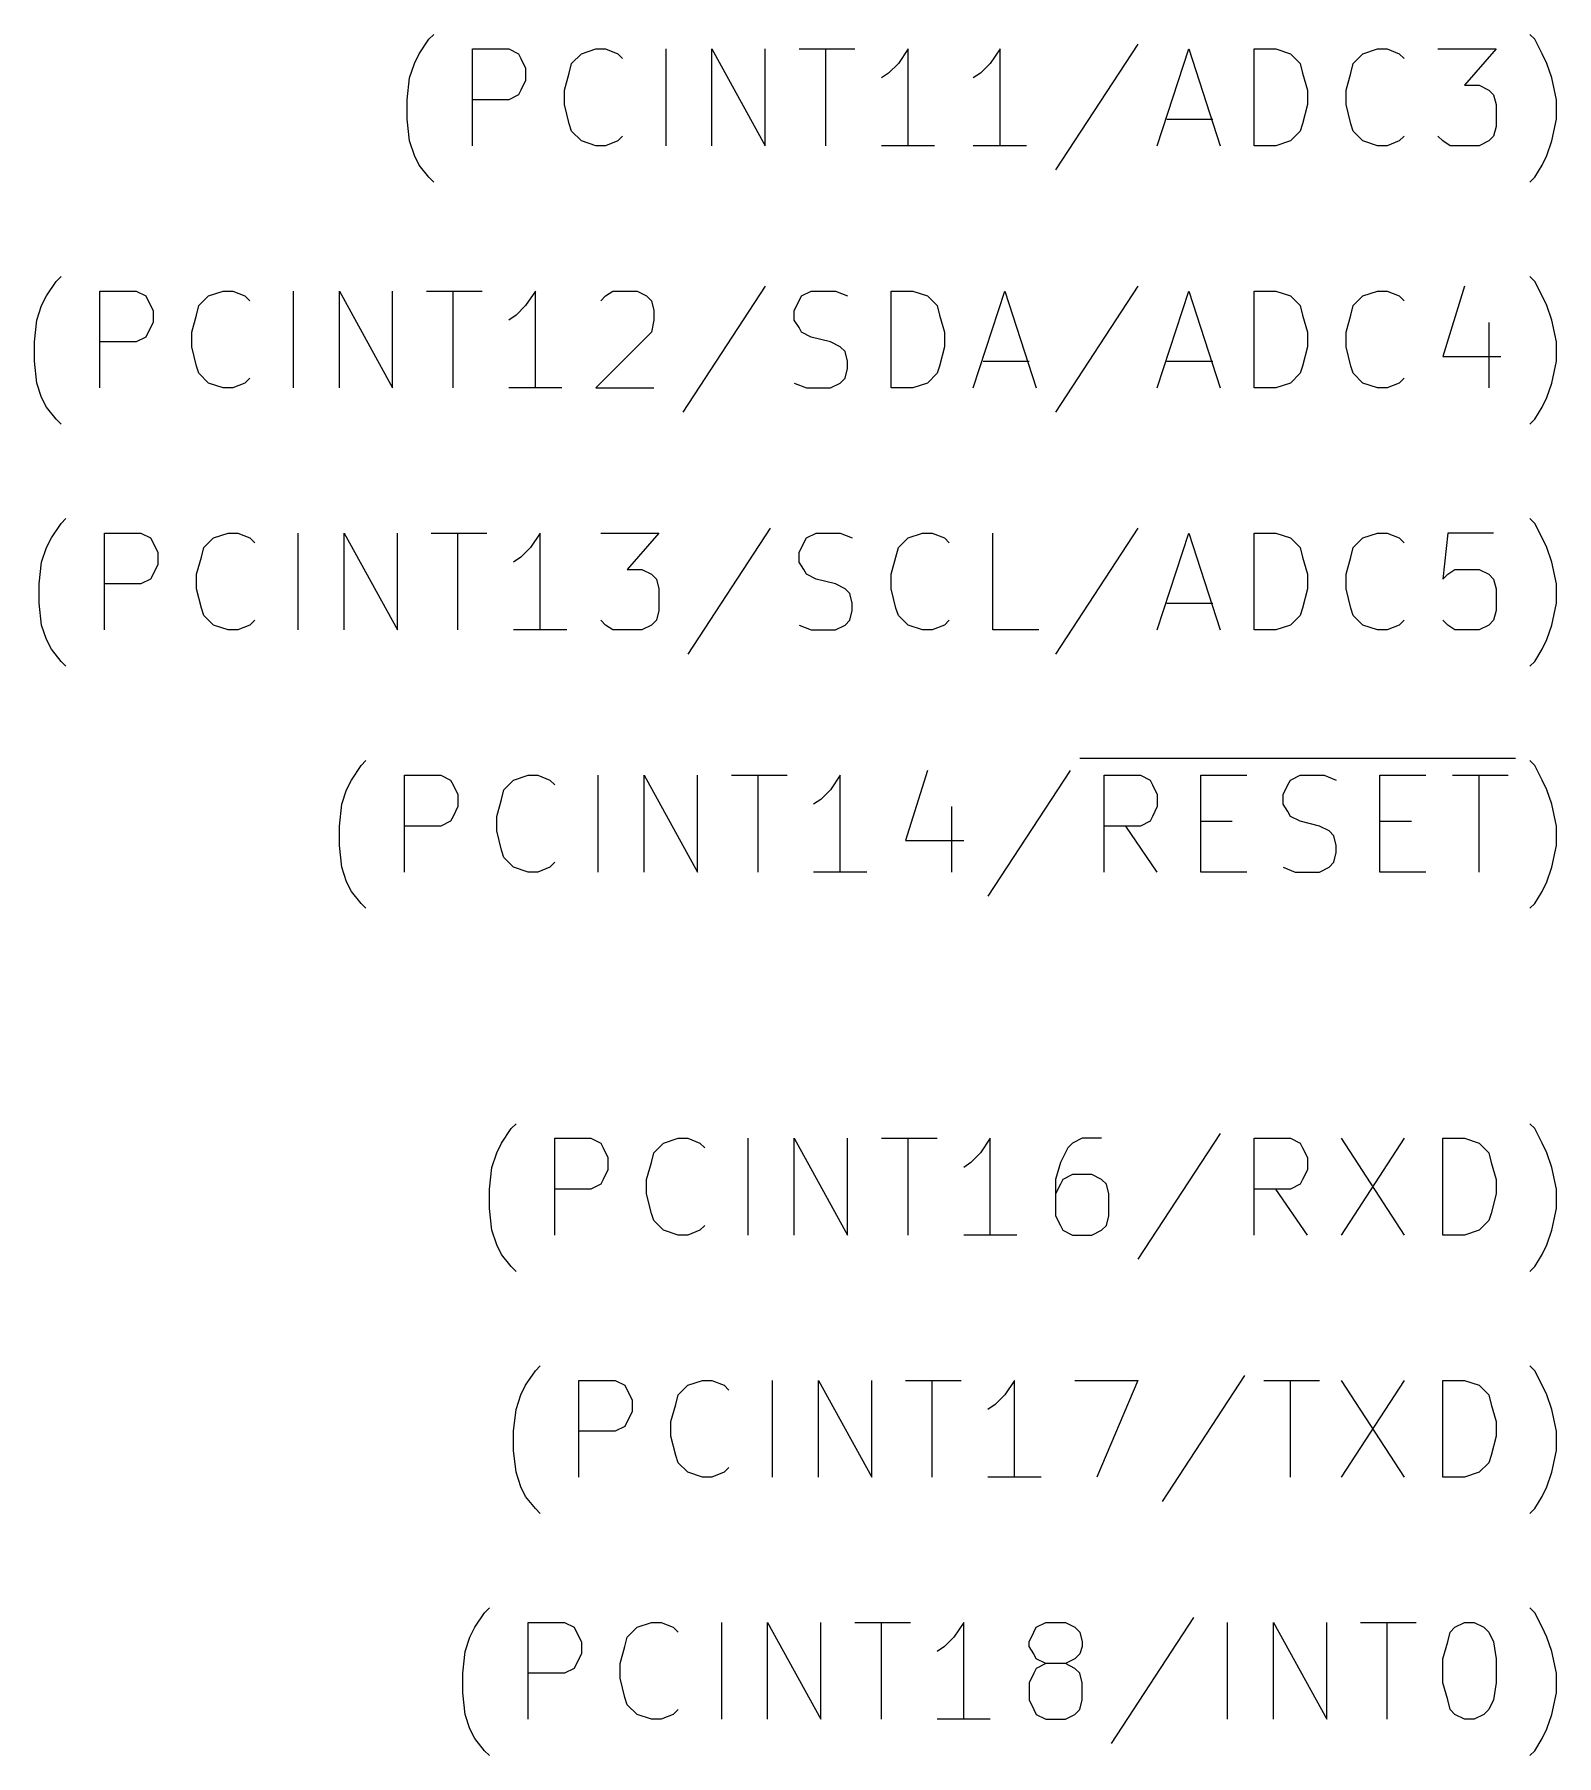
# Model space of a CAD drawing. Extents: x 10 to 287, y -200 to -10.
# Drawn here: x 102.95 to 118.92, y -108.79 to -90.73 of the extents above; entities that cross this region are included whole.
import ezdxf

# ---------------------------------------------------------------- set-up
doc = ezdxf.new("R2010")
doc.units = 0
doc.header["$MEASUREMENT"] = 0
doc.layers.add('WHITE', color=7, linetype='CONTINUOUS')

msp = doc.modelspace()

# ---------------------------------------------------------------- linework, layer by layer
at = {"layer": 'White'}
for p, q in [((106.985, -90.932), (107.086, -90.7796)), ((107.086, -90.7796), (107.137, -90.7288)), ((114.529, -90.8304), (113.665, -92.1512)), ((118.694, -90.7796), (118.643, -90.7288)), ((118.77, -90.932), (118.694, -90.7796)), ((106.934, -91.0336), (106.985, -90.932)), ((107.544, -91.8972), (107.544, -90.8812)), ((107.544, -90.8812), (107.925, -90.8812)), ((107.925, -90.8812), (108.026, -90.932)), ((108.026, -90.932), (108.052, -90.9828)), ((108.052, -90.9828), (108.102, -91.0844)), ((108.585, -91.0336), (108.687, -90.932)), ((108.687, -90.932), (108.839, -90.8812)), ((108.839, -90.8812), (108.941, -90.8812)), ((108.941, -90.8812), (109.068, -90.932)), ((109.068, -90.932), (109.118, -90.9828)), ((109.576, -91.8972), (109.576, -90.8812)), ((110.058, -91.8972), (110.058, -90.8812)), ((110.058, -90.8812), (110.617, -91.8972)), ((110.617, -91.8972), (110.617, -90.8812)), ((110.973, -90.8812), (111.557, -90.8812)), ((111.252, -91.8972), (111.252, -90.8812)), ((112.116, -90.8812), (112.014, -91.0336)), ((112.116, -91.8972), (112.116, -90.8812)), ((113.081, -90.8812), (112.979, -91.0336)), ((113.081, -91.8972), (113.081, -90.8812)), ((114.732, -91.8972), (115.062, -90.8812)), ((115.062, -90.8812), (115.392, -91.8972)), ((115.748, -91.8972), (115.748, -90.8812)), ((115.748, -90.8812), (115.976, -90.8812)), ((115.976, -90.8812), (116.129, -90.932)), ((116.129, -90.932), (116.23, -91.0336)), ((116.789, -91.0336), (116.891, -90.932)), ((116.891, -90.932), (117.043, -90.8812)), ((117.043, -90.8812), (117.145, -90.8812)), ((117.145, -90.8812), (117.272, -90.932)), ((117.272, -90.932), (117.323, -90.9828)), ((117.678, -90.8812), (118.288, -90.8812)), ((118.288, -90.8812), (117.958, -91.2622)), ((118.821, -91.0336), (118.77, -90.932)), ((106.858, -91.4146), (106.883, -91.186)), ((106.883, -91.186), (106.934, -91.0336)), ((108.102, -91.0844), (108.102, -91.2114)), ((108.509, -91.313), (108.56, -91.1352)), ((108.56, -91.1352), (108.585, -91.0336)), ((111.912, -91.1352), (111.836, -91.186)), ((112.014, -91.0336), (111.912, -91.1352)), ((112.878, -91.1352), (112.801, -91.186)), ((112.979, -91.0336), (112.878, -91.1352)), ((116.23, -91.0336), (116.256, -91.1352)), ((116.256, -91.1352), (116.307, -91.313)), ((116.713, -91.313), (116.764, -91.1352)), ((116.764, -91.1352), (116.789, -91.0336)), ((118.872, -91.186), (118.821, -91.0336)), ((118.923, -91.4146), (118.872, -91.186)), ((108.026, -91.3638), (107.925, -91.4146)), ((108.052, -91.313), (108.026, -91.3638)), ((108.102, -91.2114), (108.052, -91.313)), ((108.509, -91.4654), (108.509, -91.313)), ((116.307, -91.313), (116.307, -91.4654)), ((116.713, -91.4654), (116.713, -91.313)), ((117.958, -91.2622), (118.11, -91.2622)), ((118.11, -91.2622), (118.212, -91.313)), ((118.212, -91.313), (118.262, -91.3638)), ((118.262, -91.3638), (118.288, -91.4654)), ((106.858, -91.6178), (106.858, -91.4146)), ((107.925, -91.4146), (107.544, -91.4146)), ((108.56, -91.6686), (108.509, -91.4654)), ((116.307, -91.4654), (116.256, -91.6686)), ((116.764, -91.6686), (116.713, -91.4654)), ((118.288, -91.4654), (118.288, -91.694)), ((118.923, -91.6178), (118.923, -91.4146)), ((106.883, -91.8464), (106.858, -91.6178)), ((108.585, -91.7448), (108.56, -91.6686)), ((114.833, -91.6178), (115.316, -91.6178)), ((116.256, -91.6686), (116.23, -91.7448)), ((116.789, -91.7448), (116.764, -91.6686)), ((118.288, -91.694), (118.262, -91.7956)), ((118.872, -91.8464), (118.923, -91.6178)), ((106.934, -91.9988), (106.883, -91.8464)), ((108.687, -91.8464), (108.585, -91.7448)), ((108.839, -91.8972), (108.687, -91.8464)), ((108.941, -91.8972), (108.839, -91.8972)), ((109.068, -91.8464), (108.941, -91.8972)), ((109.118, -91.7956), (109.068, -91.8464)), ((112.395, -91.8972), (111.836, -91.8972)), ((113.36, -91.8972), (112.801, -91.8972)), ((115.976, -91.8972), (115.748, -91.8972)), ((116.129, -91.8464), (115.976, -91.8972)), ((116.23, -91.7448), (116.129, -91.8464)), ((116.891, -91.8464), (116.789, -91.7448)), ((117.043, -91.8972), (116.891, -91.8464)), ((117.145, -91.8972), (117.043, -91.8972)), ((117.272, -91.8464), (117.145, -91.8972)), ((117.323, -91.7956), (117.272, -91.8464)), ((117.729, -91.8464), (117.678, -91.7956)), ((117.805, -91.8972), (117.729, -91.8464)), ((118.11, -91.8972), (117.805, -91.8972)), ((118.212, -91.8464), (118.11, -91.8972)), ((118.262, -91.7956), (118.212, -91.8464)), ((118.821, -91.9988), (118.872, -91.8464)), ((106.985, -92.1004), (106.934, -91.9988)), ((107.086, -92.2274), (106.985, -92.1004)), ((118.694, -92.2274), (118.77, -92.1004)), ((118.77, -92.1004), (118.821, -91.9988)), ((107.137, -92.2782), (107.086, -92.2274)), ((118.643, -92.2782), (118.694, -92.2274)), ((103.073, -93.472), (103.175, -93.3196)), ((103.175, -93.3196), (103.226, -93.2688)), ((118.694, -93.3196), (118.643, -93.2688)), ((118.77, -93.472), (118.694, -93.3196)), ((103.022, -93.5736), (103.073, -93.472)), ((103.632, -94.4372), (103.632, -93.4212)), ((103.632, -93.4212), (104.013, -93.4212)), ((104.013, -93.4212), (104.115, -93.472)), ((104.115, -93.472), (104.14, -93.5228)), ((104.14, -93.5228), (104.191, -93.6244)), ((104.673, -93.5736), (104.775, -93.472)), ((104.775, -93.472), (104.927, -93.4212)), ((104.927, -93.4212), (105.029, -93.4212)), ((105.029, -93.4212), (105.156, -93.472)), ((105.156, -93.472), (105.207, -93.5228)), ((105.664, -94.4372), (105.664, -93.4212)), ((106.147, -94.4372), (106.147, -93.4212)), ((106.147, -93.4212), (106.705, -94.4372)), ((106.705, -94.4372), (106.705, -93.4212)), ((107.061, -93.4212), (107.645, -93.4212)), ((107.34, -94.4372), (107.34, -93.4212)), ((108.204, -93.4212), (108.102, -93.5736)), ((108.204, -94.4372), (108.204, -93.4212)), ((108.89, -93.5228), (108.941, -93.472)), ((108.941, -93.472), (109.017, -93.4212)), ((109.017, -93.4212), (109.271, -93.4212)), ((109.271, -93.4212), (109.372, -93.472)), ((109.372, -93.472), (109.423, -93.5228)), ((109.423, -93.5228), (109.449, -93.6244)), ((110.617, -93.3704), (109.753, -94.6912)), ((110.922, -93.6244), (110.973, -93.5228)), ((110.973, -93.5228), (110.998, -93.472)), ((110.998, -93.472), (111.1, -93.4212)), ((111.1, -93.4212), (111.354, -93.4212)), ((111.354, -93.4212), (111.481, -93.472)), ((111.938, -94.4372), (111.938, -93.4212)), ((111.938, -93.4212), (112.166, -93.4212)), ((112.166, -93.4212), (112.319, -93.472)), ((112.319, -93.472), (112.42, -93.5736)), ((112.801, -94.4372), (113.132, -93.4212)), ((113.132, -93.4212), (113.462, -94.4372)), ((114.529, -93.3704), (113.665, -94.6912)), ((114.732, -94.4372), (115.062, -93.4212)), ((115.062, -93.4212), (115.392, -94.4372)), ((115.748, -94.4372), (115.748, -93.4212)), ((115.748, -93.4212), (115.976, -93.4212)), ((115.976, -93.4212), (116.129, -93.472)), ((116.129, -93.472), (116.23, -93.5736)), ((116.789, -93.5736), (116.891, -93.472)), ((116.891, -93.472), (117.043, -93.4212)), ((117.043, -93.4212), (117.145, -93.4212)), ((117.145, -93.4212), (117.272, -93.472)), ((117.272, -93.472), (117.323, -93.5228)), ((117.958, -93.3704), (117.729, -94.107)), ((118.821, -93.5736), (118.77, -93.472)), ((102.946, -93.9546), (102.972, -93.726)), ((102.972, -93.726), (103.022, -93.5736)), ((104.191, -93.6244), (104.191, -93.7514)), ((104.597, -93.853), (104.648, -93.6752)), ((104.648, -93.6752), (104.673, -93.5736)), ((108.001, -93.6752), (107.925, -93.726)), ((108.102, -93.5736), (108.001, -93.6752)), ((109.449, -93.726), (109.423, -93.853)), ((109.449, -93.6244), (109.449, -93.726)), ((110.922, -93.726), (110.922, -93.6244)), ((110.973, -93.8022), (110.922, -93.726)), ((112.42, -93.5736), (112.446, -93.6752)), ((112.446, -93.6752), (112.497, -93.853)), ((116.23, -93.5736), (116.256, -93.6752)), ((116.256, -93.6752), (116.307, -93.853)), ((116.713, -93.853), (116.764, -93.6752)), ((116.764, -93.6752), (116.789, -93.5736)), ((118.872, -93.726), (118.821, -93.5736)), ((118.923, -93.9546), (118.872, -93.726)), ((104.115, -93.9038), (104.013, -93.9546)), ((104.14, -93.853), (104.115, -93.9038)), ((104.191, -93.7514), (104.14, -93.853)), ((104.597, -94.0054), (104.597, -93.853)), ((109.423, -93.853), (108.839, -94.4372)), ((110.998, -93.853), (110.973, -93.8022)), ((111.1, -93.9038), (110.998, -93.853)), ((111.303, -93.9546), (111.1, -93.9038)), ((112.497, -93.853), (112.497, -94.0054)), ((116.307, -93.853), (116.307, -94.0054)), ((116.713, -94.0054), (116.713, -93.853)), ((118.212, -93.7514), (118.212, -94.4372)), ((102.946, -94.1578), (102.946, -93.9546)), ((104.013, -93.9546), (103.632, -93.9546)), ((104.648, -94.2086), (104.597, -94.0054)), ((111.404, -94.0054), (111.303, -93.9546)), ((111.455, -94.0562), (111.404, -94.0054)), ((111.481, -94.1578), (111.455, -94.0562)), ((112.497, -94.0054), (112.446, -94.2086)), ((116.307, -94.0054), (116.256, -94.2086)), ((116.764, -94.2086), (116.713, -94.0054)), ((118.923, -94.1578), (118.923, -93.9546)), ((102.972, -94.3864), (102.946, -94.1578)), ((104.673, -94.2848), (104.648, -94.2086)), ((111.455, -94.3356), (111.481, -94.234)), ((111.481, -94.234), (111.481, -94.1578)), ((112.446, -94.2086), (112.42, -94.2848)), ((112.903, -94.1578), (113.386, -94.1578)), ((114.833, -94.1578), (115.316, -94.1578)), ((116.256, -94.2086), (116.23, -94.2848)), ((116.789, -94.2848), (116.764, -94.2086)), ((117.729, -94.107), (118.339, -94.107)), ((118.872, -94.3864), (118.923, -94.1578)), ((103.022, -94.5388), (102.972, -94.3864)), ((104.775, -94.3864), (104.673, -94.2848)), ((104.927, -94.4372), (104.775, -94.3864)), ((105.029, -94.4372), (104.927, -94.4372)), ((105.156, -94.3864), (105.029, -94.4372)), ((105.207, -94.3356), (105.156, -94.3864)), ((108.483, -94.4372), (107.925, -94.4372)), ((108.839, -94.4372), (109.449, -94.4372)), ((110.922, -94.3864), (111.049, -94.4372)), ((111.049, -94.4372), (111.303, -94.4372)), ((111.303, -94.4372), (111.404, -94.3864)), ((111.404, -94.3864), (111.455, -94.3356)), ((112.166, -94.4372), (111.938, -94.4372)), ((112.319, -94.3864), (112.166, -94.4372)), ((112.42, -94.2848), (112.319, -94.3864)), ((115.976, -94.4372), (115.748, -94.4372)), ((116.129, -94.3864), (115.976, -94.4372)), ((116.23, -94.2848), (116.129, -94.3864)), ((116.891, -94.3864), (116.789, -94.2848)), ((117.043, -94.4372), (116.891, -94.3864)), ((117.145, -94.4372), (117.043, -94.4372)), ((117.272, -94.3864), (117.145, -94.4372)), ((117.323, -94.3356), (117.272, -94.3864)), ((118.821, -94.5388), (118.872, -94.3864)), ((103.073, -94.6404), (103.022, -94.5388)), ((118.77, -94.6404), (118.821, -94.5388)), ((103.175, -94.7674), (103.073, -94.6404)), ((103.226, -94.8182), (103.175, -94.7674)), ((118.643, -94.8182), (118.694, -94.7674)), ((118.694, -94.7674), (118.77, -94.6404)), ((103.124, -96.012), (103.226, -95.8596)), ((103.226, -95.8596), (103.276, -95.8088)), ((118.694, -95.8596), (118.643, -95.8088)), ((118.77, -96.012), (118.694, -95.8596)), ((103.073, -96.1136), (103.124, -96.012)), ((103.683, -96.9772), (103.683, -95.9612)), ((103.683, -95.9612), (104.064, -95.9612)), ((104.064, -95.9612), (104.165, -96.012)), ((104.165, -96.012), (104.191, -96.0628)), ((104.191, -96.0628), (104.242, -96.1644)), ((104.724, -96.1136), (104.826, -96.012)), ((104.826, -96.012), (104.978, -95.9612)), ((104.978, -95.9612), (105.08, -95.9612)), ((105.08, -95.9612), (105.207, -96.012)), ((105.207, -96.012), (105.258, -96.0628)), ((105.715, -96.9772), (105.715, -95.9612)), ((106.197, -96.9772), (106.197, -95.9612)), ((106.197, -95.9612), (106.756, -96.9772)), ((106.756, -96.9772), (106.756, -95.9612)), ((107.112, -95.9612), (107.696, -95.9612)), ((107.391, -96.9772), (107.391, -95.9612)), ((108.255, -95.9612), (108.153, -96.1136)), ((108.255, -96.9772), (108.255, -95.9612)), ((108.89, -95.9612), (109.499, -95.9612)), ((109.499, -95.9612), (109.169, -96.3422)), ((110.668, -95.9104), (109.804, -97.2312)), ((110.973, -96.1644), (111.023, -96.0628)), ((111.023, -96.0628), (111.049, -96.012)), ((111.049, -96.012), (111.15, -95.9612)), ((111.15, -95.9612), (111.404, -95.9612)), ((111.404, -95.9612), (111.531, -96.012)), ((112.014, -96.1136), (112.116, -96.012)), ((112.116, -96.012), (112.268, -95.9612)), ((112.268, -95.9612), (112.37, -95.9612)), ((112.37, -95.9612), (112.497, -96.012)), ((112.497, -96.012), (112.547, -96.0628)), ((113.005, -96.9772), (113.005, -95.9612)), ((114.529, -95.9104), (113.665, -97.2312)), ((114.732, -96.9772), (115.062, -95.9612)), ((115.062, -95.9612), (115.392, -96.9772)), ((115.748, -96.9772), (115.748, -95.9612)), ((115.748, -95.9612), (115.976, -95.9612)), ((115.976, -95.9612), (116.129, -96.012)), ((116.129, -96.012), (116.23, -96.1136)), ((116.789, -96.1136), (116.891, -96.012)), ((116.891, -96.012), (117.043, -95.9612)), ((117.043, -95.9612), (117.145, -95.9612)), ((117.145, -95.9612), (117.272, -96.012)), ((117.272, -96.012), (117.323, -96.0628)), ((117.78, -95.9612), (117.729, -96.4438)), ((118.262, -95.9612), (117.78, -95.9612)), ((118.821, -96.1136), (118.77, -96.012)), ((103.022, -96.266), (103.073, -96.1136)), ((104.242, -96.1644), (104.242, -96.2914)), ((104.648, -96.393), (104.699, -96.2152)), ((104.699, -96.2152), (104.724, -96.1136)), ((108.052, -96.2152), (107.975, -96.266)), ((108.153, -96.1136), (108.052, -96.2152)), ((110.973, -96.266), (110.973, -96.1644)), ((111.938, -96.393), (111.989, -96.2152)), ((111.989, -96.2152), (112.014, -96.1136)), ((116.23, -96.1136), (116.256, -96.2152)), ((116.256, -96.2152), (116.307, -96.393)), ((116.713, -96.393), (116.764, -96.2152)), ((116.764, -96.2152), (116.789, -96.1136)), ((118.872, -96.266), (118.821, -96.1136)), ((102.997, -96.4946), (103.022, -96.266)), ((104.191, -96.393), (104.165, -96.4438)), ((104.242, -96.2914), (104.191, -96.393)), ((104.648, -96.5454), (104.648, -96.393)), ((109.169, -96.3422), (109.322, -96.3422)), ((109.322, -96.3422), (109.423, -96.393)), ((109.423, -96.393), (109.474, -96.4438)), ((111.023, -96.3422), (110.973, -96.266)), ((111.049, -96.393), (111.023, -96.3422)), ((111.15, -96.4438), (111.049, -96.393)), ((111.938, -96.5454), (111.938, -96.393)), ((116.307, -96.393), (116.307, -96.5454)), ((116.713, -96.5454), (116.713, -96.393)), ((117.729, -96.4438), (117.78, -96.393)), ((117.78, -96.393), (117.856, -96.3422)), ((117.856, -96.3422), (118.11, -96.3422)), ((118.11, -96.3422), (118.212, -96.393)), ((118.212, -96.393), (118.262, -96.4438)), ((118.923, -96.4946), (118.872, -96.266)), ((102.997, -96.6978), (102.997, -96.4946)), ((104.064, -96.4946), (103.683, -96.4946)), ((104.165, -96.4438), (104.064, -96.4946)), ((104.699, -96.7486), (104.648, -96.5454)), ((109.474, -96.4438), (109.499, -96.5454)), ((109.499, -96.5454), (109.499, -96.774)), ((111.354, -96.4946), (111.15, -96.4438)), ((111.455, -96.5454), (111.354, -96.4946)), ((111.506, -96.5962), (111.455, -96.5454)), ((111.531, -96.6978), (111.506, -96.5962)), ((111.989, -96.7486), (111.938, -96.5454)), ((116.307, -96.5454), (116.256, -96.7486)), ((116.764, -96.7486), (116.713, -96.5454)), ((118.262, -96.4438), (118.288, -96.5454)), ((118.288, -96.5454), (118.288, -96.774)), ((118.923, -96.6978), (118.923, -96.4946)), ((103.022, -96.9264), (102.997, -96.6978)), ((104.724, -96.8248), (104.699, -96.7486)), ((109.499, -96.774), (109.474, -96.8756)), ((111.506, -96.8756), (111.531, -96.774)), ((111.531, -96.774), (111.531, -96.6978)), ((112.014, -96.8248), (111.989, -96.7486)), ((114.833, -96.6978), (115.316, -96.6978)), ((116.256, -96.7486), (116.23, -96.8248)), ((116.789, -96.8248), (116.764, -96.7486)), ((118.288, -96.774), (118.262, -96.8756)), ((118.872, -96.9264), (118.923, -96.6978)), ((103.073, -97.0788), (103.022, -96.9264)), ((104.826, -96.9264), (104.724, -96.8248)), ((104.978, -96.9772), (104.826, -96.9264)), ((105.08, -96.9772), (104.978, -96.9772)), ((105.207, -96.9264), (105.08, -96.9772)), ((105.258, -96.8756), (105.207, -96.9264)), ((108.534, -96.9772), (107.975, -96.9772)), ((108.941, -96.9264), (108.89, -96.8756)), ((109.017, -96.9772), (108.941, -96.9264)), ((109.322, -96.9772), (109.017, -96.9772)), ((109.423, -96.9264), (109.322, -96.9772)), ((109.474, -96.8756), (109.423, -96.9264)), ((110.973, -96.9264), (111.1, -96.9772)), ((111.1, -96.9772), (111.354, -96.9772)), ((111.354, -96.9772), (111.455, -96.9264)), ((111.455, -96.9264), (111.506, -96.8756)), ((112.116, -96.9264), (112.014, -96.8248)), ((112.268, -96.9772), (112.116, -96.9264)), ((112.37, -96.9772), (112.268, -96.9772)), ((112.497, -96.9264), (112.37, -96.9772)), ((112.547, -96.8756), (112.497, -96.9264)), ((113.487, -96.9772), (113.005, -96.9772)), ((115.976, -96.9772), (115.748, -96.9772)), ((116.129, -96.9264), (115.976, -96.9772)), ((116.23, -96.8248), (116.129, -96.9264)), ((116.891, -96.9264), (116.789, -96.8248)), ((117.043, -96.9772), (116.891, -96.9264)), ((117.145, -96.9772), (117.043, -96.9772)), ((117.272, -96.9264), (117.145, -96.9772)), ((117.323, -96.8756), (117.272, -96.9264)), ((117.78, -96.9264), (117.729, -96.8756)), ((117.856, -96.9772), (117.78, -96.9264)), ((118.11, -96.9772), (117.856, -96.9772)), ((118.212, -96.9264), (118.11, -96.9772)), ((118.262, -96.8756), (118.212, -96.9264)), ((118.821, -97.0788), (118.872, -96.9264)), ((103.124, -97.1804), (103.073, -97.0788)), ((118.77, -97.1804), (118.821, -97.0788)), ((103.226, -97.3074), (103.124, -97.1804)), ((103.276, -97.3582), (103.226, -97.3074)), ((118.643, -97.3582), (118.694, -97.3074)), ((118.694, -97.3074), (118.77, -97.1804)), ((106.274, -98.552), (106.375, -98.3996)), ((106.375, -98.3996), (106.426, -98.3488)), ((113.919, -98.3234), (118.491, -98.3234)), ((118.694, -98.3996), (118.643, -98.3488)), ((118.77, -98.552), (118.694, -98.3996)), ((106.223, -98.6536), (106.274, -98.552)), ((106.832, -99.5172), (106.832, -98.5012)), ((106.832, -98.5012), (107.213, -98.5012)), ((107.213, -98.5012), (107.315, -98.552)), ((107.315, -98.552), (107.34, -98.6028)), ((107.34, -98.6028), (107.391, -98.7044)), ((107.874, -98.6536), (107.975, -98.552)), ((107.975, -98.552), (108.128, -98.5012)), ((108.128, -98.5012), (108.229, -98.5012)), ((108.229, -98.5012), (108.356, -98.552)), ((108.356, -98.552), (108.407, -98.6028)), ((108.864, -99.5172), (108.864, -98.5012)), ((109.347, -99.5172), (109.347, -98.5012)), ((109.347, -98.5012), (109.906, -99.5172)), ((109.906, -99.5172), (109.906, -98.5012)), ((110.261, -98.5012), (110.846, -98.5012)), ((110.541, -99.5172), (110.541, -98.5012)), ((111.404, -98.5012), (111.303, -98.6536)), ((111.404, -99.5172), (111.404, -98.5012)), ((112.319, -98.4504), (112.09, -99.187)), ((113.817, -98.4504), (112.954, -99.7712)), ((114.173, -99.5172), (114.173, -98.5012)), ((114.173, -98.5012), (114.554, -98.5012)), ((114.554, -98.5012), (114.656, -98.552)), ((114.656, -98.552), (114.681, -98.6028)), ((114.681, -98.6028), (114.732, -98.7044)), ((115.189, -99.5172), (115.189, -98.5012)), ((115.189, -98.5012), (115.672, -98.5012)), ((116.053, -98.7044), (116.103, -98.6028)), ((116.103, -98.6028), (116.129, -98.552)), ((116.129, -98.552), (116.23, -98.5012)), ((116.23, -98.5012), (116.484, -98.5012)), ((116.484, -98.5012), (116.611, -98.552)), ((117.069, -99.5172), (117.069, -98.5012)), ((117.069, -98.5012), (117.551, -98.5012)), ((117.831, -98.5012), (118.415, -98.5012)), ((118.11, -99.5172), (118.11, -98.5012)), ((118.821, -98.6536), (118.77, -98.552)), ((106.172, -98.806), (106.223, -98.6536)), ((107.391, -98.7044), (107.391, -98.8314)), ((107.798, -98.933), (107.848, -98.7552)), ((107.848, -98.7552), (107.874, -98.6536)), ((111.201, -98.7552), (111.125, -98.806)), ((111.303, -98.6536), (111.201, -98.7552)), ((114.732, -98.7044), (114.732, -98.8314)), ((116.053, -98.806), (116.053, -98.7044)), ((118.872, -98.806), (118.821, -98.6536)), ((106.147, -99.0346), (106.172, -98.806)), ((107.34, -98.933), (107.315, -98.9838)), ((107.391, -98.8314), (107.34, -98.933)), ((107.798, -99.0854), (107.798, -98.933)), ((112.573, -98.8314), (112.573, -99.5172)), ((114.681, -98.933), (114.656, -98.9838)), ((114.732, -98.8314), (114.681, -98.933)), ((116.103, -98.8822), (116.053, -98.806)), ((116.129, -98.933), (116.103, -98.8822)), ((116.23, -98.9838), (116.129, -98.933)), ((118.923, -99.0346), (118.872, -98.806)), ((106.147, -99.2378), (106.147, -99.0346)), ((107.213, -99.0346), (106.832, -99.0346)), ((107.315, -98.9838), (107.213, -99.0346)), ((107.848, -99.2886), (107.798, -99.0854)), ((114.554, -99.0346), (114.173, -99.0346)), ((114.732, -99.5172), (114.402, -99.0346)), ((114.656, -98.9838), (114.554, -99.0346)), ((115.189, -98.9838), (115.519, -98.9838)), ((116.434, -99.0346), (116.23, -98.9838)), ((116.535, -99.0854), (116.434, -99.0346)), ((116.586, -99.1362), (116.535, -99.0854)), ((116.611, -99.2378), (116.586, -99.1362)), ((117.069, -98.9838), (117.399, -98.9838)), ((118.923, -99.2378), (118.923, -99.0346)), ((106.172, -99.4664), (106.147, -99.2378)), ((107.874, -99.3648), (107.848, -99.2886)), ((112.09, -99.187), (112.7, -99.187)), ((116.586, -99.4156), (116.611, -99.314)), ((116.611, -99.314), (116.611, -99.2378)), ((118.872, -99.4664), (118.923, -99.2378)), ((106.223, -99.6188), (106.172, -99.4664)), ((107.975, -99.4664), (107.874, -99.3648)), ((108.128, -99.5172), (107.975, -99.4664)), ((108.356, -99.4664), (108.229, -99.5172)), ((108.407, -99.4156), (108.356, -99.4664)), ((116.053, -99.4664), (116.18, -99.5172)), ((116.434, -99.5172), (116.535, -99.4664)), ((116.535, -99.4664), (116.586, -99.4156)), ((118.821, -99.6188), (118.872, -99.4664)), ((106.274, -99.7204), (106.223, -99.6188)), ((108.229, -99.5172), (108.128, -99.5172)), ((111.684, -99.5172), (111.125, -99.5172)), ((115.672, -99.5172), (115.189, -99.5172)), ((116.18, -99.5172), (116.434, -99.5172)), ((117.551, -99.5172), (117.069, -99.5172)), ((118.77, -99.7204), (118.821, -99.6188)), ((106.375, -99.8474), (106.274, -99.7204)), ((106.426, -99.8982), (106.375, -99.8474)), ((118.643, -99.8982), (118.694, -99.8474)), ((118.694, -99.8474), (118.77, -99.7204)), ((107.848, -102.362), (107.95, -102.21)), ((107.95, -102.21), (108.001, -102.159)), ((118.694, -102.21), (118.643, -102.159)), ((118.77, -102.362), (118.694, -102.21)), ((107.798, -102.464), (107.848, -102.362)), ((108.407, -103.327), (108.407, -102.311)), ((108.407, -102.311), (108.788, -102.311)), ((108.788, -102.311), (108.89, -102.362)), ((108.89, -102.362), (108.915, -102.413)), ((109.449, -102.464), (109.55, -102.362)), ((109.55, -102.362), (109.703, -102.311)), ((109.703, -102.311), (109.804, -102.311)), ((109.804, -102.311), (109.931, -102.362)), ((109.931, -102.362), (109.982, -102.413)), ((110.439, -103.327), (110.439, -102.311)), ((110.922, -103.327), (110.922, -102.311)), ((110.922, -102.311), (111.481, -103.327)), ((111.481, -103.327), (111.481, -102.311)), ((111.836, -102.311), (112.42, -102.311)), ((112.116, -103.327), (112.116, -102.311)), ((112.979, -102.311), (112.878, -102.464)), ((112.979, -103.327), (112.979, -102.311)), ((113.843, -102.362), (113.792, -102.413)), ((113.944, -102.311), (113.843, -102.362)), ((114.148, -102.311), (113.944, -102.311)), ((115.392, -102.26), (114.529, -103.581)), ((115.748, -103.327), (115.748, -102.311)), ((115.748, -102.311), (116.129, -102.311)), ((116.129, -102.311), (116.23, -102.362)), ((116.23, -102.362), (116.256, -102.413)), ((116.662, -102.311), (117.323, -103.327)), ((117.323, -102.311), (116.662, -103.327)), ((117.729, -103.327), (117.729, -102.311)), ((117.729, -102.311), (117.958, -102.311)), ((117.958, -102.311), (118.11, -102.362)), ((118.11, -102.362), (118.212, -102.464)), ((118.821, -102.464), (118.77, -102.362)), ((107.747, -102.616), (107.798, -102.464)), ((108.915, -102.413), (108.966, -102.514)), ((108.966, -102.514), (108.966, -102.641)), ((109.372, -102.743), (109.423, -102.565)), ((109.423, -102.565), (109.449, -102.464)), ((112.776, -102.565), (112.7, -102.616)), ((112.878, -102.464), (112.776, -102.565)), ((113.716, -102.565), (113.665, -102.743)), ((113.792, -102.413), (113.716, -102.565)), ((116.256, -102.413), (116.307, -102.514)), ((116.307, -102.514), (116.307, -102.641)), ((118.212, -102.464), (118.237, -102.565)), ((118.237, -102.565), (118.288, -102.743)), ((118.872, -102.616), (118.821, -102.464)), ((107.721, -102.845), (107.747, -102.616)), ((108.915, -102.743), (108.89, -102.794)), ((108.966, -102.641), (108.915, -102.743)), ((109.372, -102.895), (109.372, -102.743)), ((113.665, -102.743), (113.665, -103.124)), ((113.741, -102.743), (113.716, -102.794)), ((113.843, -102.692), (113.741, -102.743)), ((114.046, -102.692), (113.843, -102.692)), ((114.148, -102.743), (114.046, -102.692)), ((114.198, -102.794), (114.148, -102.743)), ((116.256, -102.743), (116.23, -102.794)), ((116.307, -102.641), (116.256, -102.743)), ((118.288, -102.743), (118.288, -102.895)), ((118.923, -102.845), (118.872, -102.616)), ((107.721, -103.048), (107.721, -102.845)), ((108.788, -102.845), (108.407, -102.845)), ((108.89, -102.794), (108.788, -102.845)), ((109.423, -103.099), (109.372, -102.895)), ((113.716, -102.794), (113.665, -102.895)), ((114.224, -102.895), (114.198, -102.794)), ((114.224, -103.124), (114.224, -102.895)), ((116.129, -102.845), (115.748, -102.845)), ((116.307, -103.327), (115.976, -102.845)), ((116.23, -102.794), (116.129, -102.845)), ((118.288, -102.895), (118.237, -103.099)), ((118.923, -103.048), (118.923, -102.845)), ((107.747, -103.276), (107.721, -103.048)), ((109.449, -103.175), (109.423, -103.099)), ((118.237, -103.099), (118.212, -103.175)), ((118.872, -103.276), (118.923, -103.048)), ((107.798, -103.429), (107.747, -103.276)), ((109.55, -103.276), (109.449, -103.175)), ((109.703, -103.327), (109.55, -103.276)), ((109.931, -103.276), (109.804, -103.327)), ((109.982, -103.226), (109.931, -103.276)), ((113.665, -103.124), (113.716, -103.226)), ((113.716, -103.226), (113.741, -103.276)), ((113.741, -103.276), (113.843, -103.327)), ((114.046, -103.327), (114.148, -103.276)), ((114.148, -103.276), (114.198, -103.226)), ((114.198, -103.226), (114.224, -103.124)), ((118.11, -103.276), (117.958, -103.327)), ((118.212, -103.175), (118.11, -103.276)), ((118.821, -103.429), (118.872, -103.276)), ((107.848, -103.53), (107.798, -103.429)), ((109.804, -103.327), (109.703, -103.327)), ((113.259, -103.327), (112.7, -103.327)), ((113.843, -103.327), (114.046, -103.327)), ((117.958, -103.327), (117.729, -103.327)), ((118.77, -103.53), (118.821, -103.429)), ((107.95, -103.657), (107.848, -103.53)), ((108.001, -103.708), (107.95, -103.657)), ((118.643, -103.708), (118.694, -103.657)), ((118.694, -103.657), (118.77, -103.53)), ((108.204, -104.75), (108.255, -104.699)), ((118.694, -104.75), (118.643, -104.699)), ((108.052, -105.004), (108.102, -104.902)), ((108.102, -104.902), (108.204, -104.75)), ((108.661, -105.867), (108.661, -104.851)), ((108.661, -104.851), (109.042, -104.851)), ((109.042, -104.851), (109.144, -104.902)), ((109.144, -104.902), (109.169, -104.953)), ((109.703, -105.004), (109.804, -104.902)), ((109.804, -104.902), (109.957, -104.851)), ((109.957, -104.851), (110.058, -104.851)), ((110.058, -104.851), (110.185, -104.902)), ((110.185, -104.902), (110.236, -104.953)), ((110.693, -105.867), (110.693, -104.851)), ((111.176, -105.867), (111.176, -104.851)), ((111.176, -104.851), (111.735, -105.867)), ((111.735, -105.867), (111.735, -104.851)), ((112.09, -104.851), (112.674, -104.851)), ((112.37, -105.867), (112.37, -104.851)), ((113.233, -104.851), (113.132, -105.004)), ((113.233, -105.867), (113.233, -104.851)), ((113.868, -104.851), (114.529, -104.851)), ((114.529, -104.851), (114.097, -105.867)), ((115.646, -104.8), (114.783, -106.121)), ((115.849, -104.851), (116.434, -104.851)), ((116.129, -105.867), (116.129, -104.851)), ((116.662, -104.851), (117.323, -105.867)), ((117.323, -104.851), (116.662, -105.867)), ((117.729, -105.867), (117.729, -104.851)), ((117.729, -104.851), (117.958, -104.851)), ((117.958, -104.851), (118.11, -104.902)), ((118.11, -104.902), (118.212, -105.004)), ((118.77, -104.902), (118.694, -104.75)), ((118.821, -105.004), (118.77, -104.902)), ((108.001, -105.156), (108.052, -105.004)), ((109.169, -104.953), (109.22, -105.054)), ((109.22, -105.054), (109.22, -105.181)), ((109.677, -105.105), (109.703, -105.004)), ((113.132, -105.004), (113.03, -105.105)), ((118.212, -105.004), (118.237, -105.105)), ((118.872, -105.156), (118.821, -105.004)), ((107.975, -105.385), (108.001, -105.156)), ((109.169, -105.283), (109.144, -105.334)), ((109.22, -105.181), (109.169, -105.283)), ((109.626, -105.283), (109.677, -105.105)), ((109.626, -105.435), (109.626, -105.283)), ((113.03, -105.105), (112.954, -105.156)), ((118.237, -105.105), (118.288, -105.283)), ((118.288, -105.283), (118.288, -105.435)), ((118.923, -105.385), (118.872, -105.156)), ((107.975, -105.588), (107.975, -105.385)), ((109.042, -105.385), (108.661, -105.385)), ((109.144, -105.334), (109.042, -105.385)), ((109.677, -105.639), (109.626, -105.435)), ((118.288, -105.435), (118.237, -105.639)), ((118.923, -105.588), (118.923, -105.385)), ((108.001, -105.816), (107.975, -105.588)), ((109.703, -105.715), (109.677, -105.639)), ((118.237, -105.639), (118.212, -105.715)), ((118.872, -105.816), (118.923, -105.588)), ((108.052, -105.969), (108.001, -105.816)), ((109.804, -105.816), (109.703, -105.715)), ((109.957, -105.867), (109.804, -105.816)), ((110.185, -105.816), (110.058, -105.867)), ((110.236, -105.766), (110.185, -105.816)), ((118.11, -105.816), (117.958, -105.867)), ((118.212, -105.715), (118.11, -105.816)), ((118.821, -105.969), (118.872, -105.816)), ((108.102, -106.07), (108.052, -105.969)), ((110.058, -105.867), (109.957, -105.867)), ((113.513, -105.867), (112.954, -105.867)), ((117.958, -105.867), (117.729, -105.867)), ((118.77, -106.07), (118.821, -105.969)), ((108.204, -106.197), (108.102, -106.07)), ((118.694, -106.197), (118.77, -106.07)), ((108.255, -106.248), (108.204, -106.197)), ((118.643, -106.248), (118.694, -106.197)), ((107.671, -107.29), (107.721, -107.239)), ((118.694, -107.29), (118.643, -107.239)), ((107.518, -107.544), (107.569, -107.442)), ((107.569, -107.442), (107.671, -107.29)), ((108.128, -108.407), (108.128, -107.391)), ((108.128, -107.391), (108.509, -107.391)), ((108.509, -107.391), (108.61, -107.442)), ((108.61, -107.442), (108.636, -107.493)), ((109.169, -107.544), (109.271, -107.442)), ((109.271, -107.442), (109.423, -107.391)), ((109.423, -107.391), (109.525, -107.391)), ((109.525, -107.391), (109.652, -107.442)), ((109.652, -107.442), (109.703, -107.493)), ((110.16, -108.407), (110.16, -107.391)), ((110.642, -108.407), (110.642, -107.391)), ((110.642, -107.391), (111.201, -108.407)), ((111.201, -108.407), (111.201, -107.391)), ((111.557, -107.391), (112.141, -107.391)), ((111.836, -108.407), (111.836, -107.391)), ((112.7, -107.391), (112.598, -107.544)), ((112.7, -108.407), (112.7, -107.391)), ((113.436, -107.493), (113.462, -107.442)), ((113.462, -107.442), (113.563, -107.391)), ((113.563, -107.391), (113.767, -107.391)), ((113.767, -107.391), (113.868, -107.442)), ((113.868, -107.442), (113.919, -107.493)), ((115.113, -107.34), (114.249, -108.661)), ((115.468, -108.407), (115.468, -107.391)), ((115.951, -108.407), (115.951, -107.391)), ((115.951, -107.391), (116.51, -108.407)), ((116.51, -108.407), (116.51, -107.391)), ((116.865, -107.391), (117.45, -107.391)), ((117.145, -108.407), (117.145, -107.391)), ((117.805, -107.493), (117.856, -107.442)), ((117.856, -107.442), (117.958, -107.391)), ((117.958, -107.391), (118.059, -107.391)), ((118.059, -107.391), (118.161, -107.442)), ((118.161, -107.442), (118.212, -107.493)), ((118.77, -107.442), (118.694, -107.29)), ((118.821, -107.544), (118.77, -107.442)), ((107.467, -107.696), (107.518, -107.544)), ((108.636, -107.493), (108.687, -107.594)), ((108.687, -107.594), (108.687, -107.721)), ((109.144, -107.645), (109.169, -107.544)), ((112.598, -107.544), (112.497, -107.645)), ((113.386, -107.594), (113.436, -107.493)), ((113.386, -107.645), (113.386, -107.594)), ((113.919, -107.493), (113.944, -107.594)), ((113.944, -107.594), (113.944, -107.645)), ((117.729, -107.772), (117.78, -107.594)), ((117.78, -107.594), (117.805, -107.493)), ((118.212, -107.493), (118.262, -107.594)), ((118.262, -107.594), (118.288, -107.772)), ((118.872, -107.696), (118.821, -107.544)), ((107.442, -107.925), (107.467, -107.696)), ((108.687, -107.721), (108.636, -107.823)), ((109.093, -107.823), (109.144, -107.645)), ((112.497, -107.645), (112.42, -107.696)), ((113.436, -107.721), (113.386, -107.645)), ((113.462, -107.772), (113.436, -107.721)), ((113.563, -107.823), (113.462, -107.772)), ((113.868, -107.772), (113.767, -107.823)), ((113.919, -107.721), (113.868, -107.772)), ((113.944, -107.645), (113.919, -107.721)), ((117.729, -108.026), (117.729, -107.772)), ((118.288, -107.772), (118.288, -108.026)), ((118.923, -107.925), (118.872, -107.696)), ((107.442, -108.128), (107.442, -107.925)), ((108.509, -107.925), (108.128, -107.925)), ((108.61, -107.874), (108.509, -107.925)), ((108.636, -107.823), (108.61, -107.874)), ((109.093, -107.975), (109.093, -107.823)), ((109.144, -108.179), (109.093, -107.975)), ((113.436, -107.925), (113.386, -108.026)), ((113.462, -107.874), (113.436, -107.925)), ((113.563, -107.823), (113.462, -107.874)), ((113.767, -107.823), (113.563, -107.823)), ((113.868, -107.874), (113.767, -107.823)), ((113.919, -107.925), (113.868, -107.874)), ((113.944, -108.026), (113.919, -107.925)), ((118.923, -108.128), (118.923, -107.925)), ((107.467, -108.356), (107.442, -108.128)), ((113.386, -108.026), (113.386, -108.204)), ((113.944, -108.204), (113.944, -108.026)), ((117.78, -108.204), (117.729, -108.026)), ((118.288, -108.026), (118.262, -108.204)), ((118.872, -108.356), (118.923, -108.128)), ((109.169, -108.255), (109.144, -108.179)), ((109.271, -108.356), (109.169, -108.255)), ((109.703, -108.306), (109.652, -108.356)), ((113.386, -108.204), (113.436, -108.306)), ((113.436, -108.306), (113.462, -108.356)), ((113.868, -108.356), (113.919, -108.306)), ((113.919, -108.306), (113.944, -108.204)), ((117.805, -108.306), (117.78, -108.204)), ((117.856, -108.356), (117.805, -108.306)), ((118.212, -108.306), (118.161, -108.356)), ((118.262, -108.204), (118.212, -108.306)), ((107.518, -108.509), (107.467, -108.356)), ((107.569, -108.61), (107.518, -108.509)), ((109.423, -108.407), (109.271, -108.356)), ((109.525, -108.407), (109.423, -108.407)), ((109.652, -108.356), (109.525, -108.407)), ((112.979, -108.407), (112.42, -108.407)), ((113.462, -108.356), (113.563, -108.407)), ((113.563, -108.407), (113.767, -108.407)), ((113.767, -108.407), (113.868, -108.356)), ((117.958, -108.407), (117.856, -108.356)), ((118.059, -108.407), (117.958, -108.407)), ((118.161, -108.356), (118.059, -108.407)), ((118.77, -108.61), (118.821, -108.509)), ((118.821, -108.509), (118.872, -108.356)), ((107.671, -108.737), (107.569, -108.61)), ((118.694, -108.737), (118.77, -108.61)), ((107.721, -108.788), (107.671, -108.737)), ((118.643, -108.788), (118.694, -108.737))]:
    msp.add_line(p, q, dxfattribs=at)

doc.saveas('drawing.dxf')
